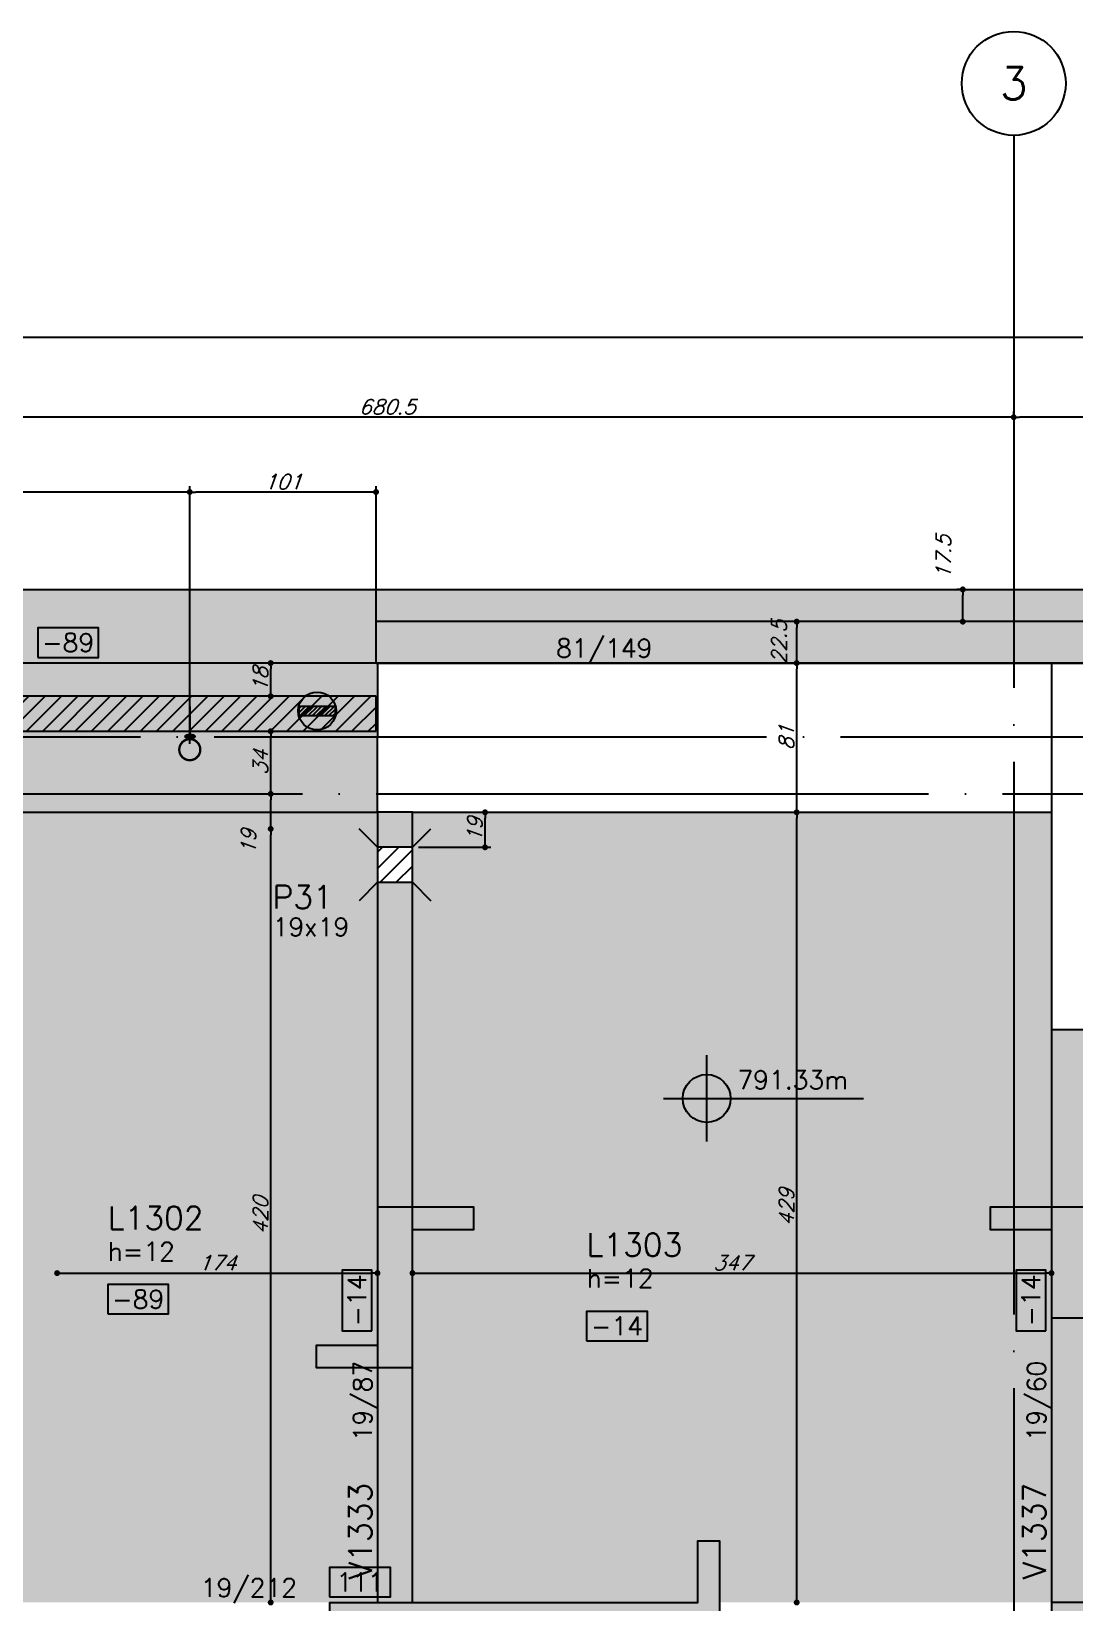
# Model space of a CAD drawing. Extents: x -5051 to 5519, y -2218 to 2282.
# Drawn here: x -1793 to -1226, y 904 to 1757 of the extents above; entities that cross this region are included whole.
import ezdxf
from ezdxf.enums import TextEntityAlignment as Align

# ---------------------------------------------------------------- set-up
doc = ezdxf.new("R2010")
doc.units = 0
doc.header["$LTSCALE"] = 50
doc.header["$MEASUREMENT"] = 0
doc.linetypes.add('EIXO', pattern=[6.8, 6, -0.4, 0, -0.4])
doc.layers.get('0').update_dxf_attribs({"linetype": 'CONTINUOUS'})
doc.layers.get('DEFPOINTS').update_dxf_attribs({"linetype": 'CONTINUOUS'})
for name, color, linetype in [('71', 6, 'CONTINUOUS'), ('F-ARM', 6, 'CONTINUOUS'), ('F-CORTE', 4, 'CONTINUOUS'), ('F-COTAS', 106, 'CONTINUOUS'), ('F-COTAS ANCORAGEM', 106, 'CONTINUOUS'), ('F-DESNIVEL-8', 11, 'CONTINUOUS'), ('F-EIXO', 12, 'EIXO'), ('F-GANCHOS', 4, 'CONTINUOUS'), ('F-LAJES', 3, 'CONTINUOUS'), ('F-LAJES-DIM', 2, 'CONTINUOUS'), ('F-LAJES-NOME', 4, 'CONTINUOUS'), ('F-NÍVEL-PLANTA', 2, 'CONTINUOUS'), ('F-PILARES-DIM', 172, 'CONTINUOUS'), ('F-PILARES-HACH', 174, 'CONTINUOUS'), ('F-PILARES-M', 170, 'CONTINUOUS'), ('F-PILARES-N', 170, 'CONTINUOUS'), ('F-PILARES-NASCE', 4, 'CONTINUOUS'), ('F-PILARES-NOME', 170, 'CONTINUOUS'), ('F-PILARES-S', 170, 'CONTINUOUS'), ('F-SOLIDO-CORTE', 71, 'CONTINUOUS'), ('F-TEXTO', 6, 'CONTINUOUS'), ('F-VIGAS', 3, 'CONTINUOUS'), ('F-VIGAS-DIM', 2, 'CONTINUOUS'), ('F-VIGAS-NOME', 4, 'CONTINUOUS')]:
    doc.layers.add(name, color=color, linetype=linetype)
doc.layers.add('F-DESNIVEL-3', color=7, linetype='CONTINUOUS', true_color=0xd5c7ff)
doc.styles.add('CP-TEXT-INCL', font='simplex.shx', dxfattribs={"oblique": 20})
doc.styles.add('MCP', font='simplex.shx')
doc.styles.add('ROMANS', font='simplex.shx')
doc.dimstyles.new('CP-COTAS-50', dxfattribs={"dimscale": 0.64, "dimtxt": 12.5, "dimasz": 5, "dimexe": 5, "dimexo": 5, "dimgap": 2.5, "dimtad": 1, "dimdec": 1, "dimdsep": 46, "dimtxsty": 'CP-TEXT-INCL', "dimblk1": 'DOT', "dimblk2": 'DOT', "dimsah": 1, "dimcen": 9, "dimclrd": 256, "dimclre": 256, "dimclrt": 256, "dimadec": 0, "dimazin": 0, "dimtfac": 1, "dimtdec": 1, "dimtmove": 2, "dimatfit": 3, "dimldrblk": 'DOT', "dimfxl": 5, "dimtolj": 1, "dimarcsym": 0})

# ---------------------------------------------------------------- blocks, each defined once
blk = doc.blocks.new('*U3')
at = {"layer": 'F-EIXO'}
blk.add_line((0, 0), (7197, 0), dxfattribs=at)
at = {"layer": 'F-TEXTO', "style": 'ROMANS'}
blk.add_attdef('EIXO', text='', height=17.5, dxfattribs=at).set_placement((-28.2072, 0), align=Align.MIDDLE_CENTER)
blk = doc.blocks.new('*U4')
at = {"layer": 'F-EIXO'}
blk.add_line((0, 0), (7285, 0), dxfattribs=at)
at = {"layer": 'F-TEXTO', "style": 'ROMANS'}
blk.add_attdef('EIXO', text='', height=17.5, dxfattribs=at).set_placement((-28.2072, 0), align=Align.MIDDLE_CENTER)
blk = doc.blocks.new('*U7')
at = {"layer": 'F-EIXO'}
blk.add_line((0, 0), (0, -2495.78), dxfattribs=at)
at = {"layer": 'F-EIXO', "color": 2, "linetype": 'Continuous'}
blk.add_circle((0, 28.21), 28.21, dxfattribs=at)
at = {"layer": 'F-TEXTO', "style": 'ROMANS'}
blk.add_attdef('EIXO', text='', height=17.5, rotation=360, dxfattribs=at).set_placement((0, 28.21), align=Align.MIDDLE_CENTER)
blk = doc.blocks.new('*U9')
at = {"layer": 'F-LAJES-DIM', "color": 1}
blk.add_lwpolyline([(0, 0), (33, 0), (33, 16), (0, 16)], close=True, dxfattribs=at)
at = {"layer": 'F-LAJES-DIM', "style": 'MCP'}
blk.add_attdef('DIM', text='', height=10, dxfattribs=at).set_placement((16.5, 8), align=Align.MIDDLE_CENTER)
blk = doc.blocks.new('*U12')
at = {"layer": 'F-VIGAS-DIM', "color": 1}
blk.add_lwpolyline([(0, 0), (33, 0), (33, 16), (0, 16)], close=True, dxfattribs=at)
at = {"layer": 'F-VIGAS-DIM', "style": 'MCP'}
blk.add_attdef('DIM', text='', height=10, dxfattribs=at).set_placement((16.5, 8), align=Align.MIDDLE_CENTER)
blk = doc.blocks.new('Nível - Planta')
at = {"layer": 'F-NÍVEL-PLANTA'}
h = blk.add_hatch(color=71, dxfattribs=at)
h.paths.add_polyline_path([(0, 0), (0, 0.26, 0.414214), (-0.26, 0)])
h.paths.add_polyline_path([(0.26, 0), (0, 0), (0, -0.26, 0.414214)])
for p, q in [((0, -0.469), (0, 0.469)), ((-0.469, 0), (1.704, 0))]:
    blk.add_line(p, q, dxfattribs=at)
blk.add_circle((0, 0), 0.26, dxfattribs=at)
at = {"layer": 'F-TEXTO', "color": 3, "style": 'MCP'}
blk.add_attdef('NÍVEL', (0.333, 0.102), '', height=0.2, dxfattribs=at)
blk = doc.blocks.new('_DOT')
at = {"color": 0, "linetype": 'ByBlock'}
blk.add_line((-0.5, 0), (-1, 0), dxfattribs=at)
at = {"color": 0, "linetype": 'ByBlock', "const_width": 0.5}
blk.add_lwpolyline([(-0.25, 0, 1), (0.25, 0, 1)], format="xyb", close=True, dxfattribs=at)
blk = doc.blocks.new('*D85')
at = {"layer": 'DEFPOINTS', "color": 0, "linetype": 'Continuous', "transparency": 16777216}
for p in [(-1377.36, 1333.5), (-1377.36, 1333.5), (-1377.36, 904.5)]:
    blk.add_point(p, dxfattribs=at)
at = {"layer": 'F-COTAS', "linetype": 'Continuous', "lineweight": -2, "transparency": 16777216}
blk.add_line((-1377.36, 907.7), (-1377.36, 1330.3), dxfattribs=at)
at = {"layer": 'F-COTAS', "linetype": 'Continuous', "lineweight": -2, "transparency": 16777216, "xscale": 3.2, "yscale": 3.2, "zscale": 3.2}
for p, rotation in [((-1377.36, 1333.5), 90), ((-1377.36, 904.5), 270)]:
    blk.add_blockref('_DOT', p, dxfattribs=dict(at, rotation=rotation))
at = {"layer": 'F-COTAS', "linetype": 'Continuous', "transparency": 16777216, "insert": (-1382.96, 1119), "char_height": 8, "attachment_point": 5, "rotation": 90, "style": 'CP-TEXT-INCL'}
blk.add_mtext('\\A1;429', dxfattribs=at)
blk = doc.blocks.new('*D86')
at = {"layer": 'DEFPOINTS', "color": 0, "linetype": 'Continuous', "transparency": 16777216}
for p in [(-1377.36, 1414.5), (-1377.36, 1414.5), (-1377.36, 1333.5)]:
    blk.add_point(p, dxfattribs=at)
at = {"layer": 'F-COTAS', "linetype": 'Continuous', "lineweight": -2, "transparency": 16777216}
blk.add_line((-1377.36, 1336.7), (-1377.36, 1411.3), dxfattribs=at)
at = {"layer": 'F-COTAS', "linetype": 'Continuous', "lineweight": -2, "transparency": 16777216, "xscale": 3.2, "yscale": 3.2, "zscale": 3.2}
for p, rotation in [((-1377.36, 1414.5), 90), ((-1377.36, 1333.5), 270)]:
    blk.add_blockref('_DOT', p, dxfattribs=dict(at, rotation=rotation))
at = {"layer": 'F-COTAS', "linetype": 'Continuous', "transparency": 16777216, "insert": (-1382.96, 1374), "char_height": 8, "attachment_point": 5, "rotation": 90, "style": 'CP-TEXT-INCL'}
blk.add_mtext('\\A1;81', dxfattribs=at)
blk = doc.blocks.new('*D87')
at = {"layer": 'DEFPOINTS', "color": 0, "linetype": 'Continuous', "transparency": 16777216}
for p in [(-1377.36, 1437), (-1377.36, 1437), (-1377.36, 1414.5)]:
    blk.add_point(p, dxfattribs=at)
at = {"layer": 'F-COTAS', "linetype": 'Continuous', "lineweight": -2, "transparency": 16777216}
blk.add_line((-1377.36, 1417.7), (-1377.36, 1433.8), dxfattribs=at)
at = {"layer": 'F-COTAS', "linetype": 'Continuous', "lineweight": -2, "transparency": 16777216, "xscale": 3.2, "yscale": 3.2, "zscale": 3.2}
for p, rotation in [((-1377.36, 1437), 90), ((-1377.36, 1414.5), 270)]:
    blk.add_blockref('_DOT', p, dxfattribs=dict(at, rotation=rotation))
at = {"layer": 'F-COTAS', "linetype": 'Continuous', "transparency": 16777216, "insert": (-1386.96, 1425.75), "char_height": 8, "attachment_point": 5, "rotation": 90, "style": 'CP-TEXT-INCL'}
blk.add_mtext('\\A1;22.5', dxfattribs=at)
blk = doc.blocks.new('*D88')
at = {"layer": 'DEFPOINTS', "color": 0, "linetype": 'Continuous', "transparency": 16777216}
for p in [(-1663, 1324.5), (-1663, 1324.5), (-1663, 904.5)]:
    blk.add_point(p, dxfattribs=at)
at = {"layer": 'F-COTAS', "linetype": 'Continuous', "lineweight": -2, "transparency": 16777216}
blk.add_line((-1663, 907.7), (-1663, 1321.3), dxfattribs=at)
at = {"layer": 'F-COTAS', "linetype": 'Continuous', "lineweight": -2, "transparency": 16777216, "xscale": 3.2, "yscale": 3.2, "zscale": 3.2}
for p, rotation in [((-1663, 1324.5), 90), ((-1663, 904.5), 270)]:
    blk.add_blockref('_DOT', p, dxfattribs=dict(at, rotation=rotation))
at = {"layer": 'F-COTAS', "linetype": 'Continuous', "transparency": 16777216, "insert": (-1668.6, 1114.5), "char_height": 8, "attachment_point": 5, "rotation": 90, "style": 'CP-TEXT-INCL'}
blk.add_mtext('\\A1;420', dxfattribs=at)
blk = doc.blocks.new('*D89')
at = {"layer": 'DEFPOINTS', "color": 0, "linetype": 'Continuous', "transparency": 16777216}
for p in [(-1663, 1343.5), (-1663, 1343.5), (-1663, 1324.5)]:
    blk.add_point(p, dxfattribs=at)
at = {"layer": 'F-COTAS', "linetype": 'Continuous', "lineweight": -2, "transparency": 16777216}
blk.add_line((-1663, 1327.7), (-1663, 1340.3), dxfattribs=at)
at = {"layer": 'F-COTAS', "linetype": 'Continuous', "lineweight": -2, "transparency": 16777216, "xscale": 3.2, "yscale": 3.2, "zscale": 3.2}
for p, rotation in [((-1663, 1343.5), 90), ((-1663, 1324.5), 270)]:
    blk.add_blockref('_DOT', p, dxfattribs=dict(at, rotation=rotation))
at = {"layer": 'F-COTAS', "linetype": 'Continuous', "transparency": 16777216, "insert": (-1675, 1317.35), "char_height": 8, "attachment_point": 5, "rotation": 90, "style": 'CP-TEXT-INCL'}
blk.add_mtext('\\A1;19', dxfattribs=at)
blk = doc.blocks.new('*D90')
at = {"layer": 'DEFPOINTS', "color": 0, "linetype": 'Continuous', "transparency": 16777216}
for p in [(-1663, 1377.5), (-1663, 1377.5), (-1663, 1343.5)]:
    blk.add_point(p, dxfattribs=at)
at = {"layer": 'F-COTAS', "linetype": 'Continuous', "lineweight": -2, "transparency": 16777216}
blk.add_line((-1663, 1346.7), (-1663, 1374.3), dxfattribs=at)
at = {"layer": 'F-COTAS', "linetype": 'Continuous', "lineweight": -2, "transparency": 16777216, "xscale": 3.2, "yscale": 3.2, "zscale": 3.2}
for p, rotation in [((-1663, 1377.5), 90), ((-1663, 1343.5), 270)]:
    blk.add_blockref('_DOT', p, dxfattribs=dict(at, rotation=rotation))
at = {"layer": 'F-COTAS', "linetype": 'Continuous', "transparency": 16777216, "insert": (-1668.6, 1360.5), "char_height": 8, "attachment_point": 5, "rotation": 90, "style": 'CP-TEXT-INCL'}
blk.add_mtext('\\A1;34', dxfattribs=at)
blk = doc.blocks.new('*D91')
at = {"layer": 'DEFPOINTS', "color": 0, "linetype": 'Continuous', "transparency": 16777216}
for p in [(-1663, 1414.5), (-1663, 1414.5), (-1663, 1396.5)]:
    blk.add_point(p, dxfattribs=at)
at = {"layer": 'F-COTAS', "linetype": 'Continuous', "lineweight": -2, "transparency": 16777216}
blk.add_line((-1663, 1399.7), (-1663, 1411.3), dxfattribs=at)
at = {"layer": 'F-COTAS', "linetype": 'Continuous', "lineweight": -2, "transparency": 16777216, "xscale": 3.2, "yscale": 3.2, "zscale": 3.2}
for p, rotation in [((-1663, 1414.5), 90), ((-1663, 1396.5), 270)]:
    blk.add_blockref('_DOT', p, dxfattribs=dict(at, rotation=rotation))
at = {"layer": 'F-COTAS', "linetype": 'Continuous', "transparency": 16777216, "insert": (-1668.6, 1405.5), "char_height": 8, "attachment_point": 5, "rotation": 90, "style": 'CP-TEXT-INCL'}
blk.add_mtext('\\A1;18', dxfattribs=at)
blk = doc.blocks.new('*D150')
at = {"layer": 'DEFPOINTS', "color": 0, "linetype": 'Continuous', "transparency": 16777216}
for p in [(-1779, 1083.32), (-1605, 1083.32), (-1605, 1083.32)]:
    blk.add_point(p, dxfattribs=at)
at = {"layer": 'F-COTAS', "linetype": 'Continuous', "lineweight": -2, "transparency": 16777216}
blk.add_line((-1775.8, 1083.32), (-1608.2, 1083.32), dxfattribs=at)
at = {"layer": 'F-COTAS', "linetype": 'Continuous', "lineweight": -2, "transparency": 16777216, "xscale": 3.2, "yscale": 3.2, "zscale": 3.2, "rotation": 180}
blk.add_blockref('_DOT', (-1779, 1083.32), dxfattribs=at)
at = {"layer": 'F-COTAS', "linetype": 'Continuous', "lineweight": -2, "transparency": 16777216, "xscale": 3.2, "yscale": 3.2, "zscale": 3.2}
blk.add_blockref('_DOT', (-1605, 1083.32), dxfattribs=at)
at = {"layer": 'F-COTAS', "linetype": 'Continuous', "transparency": 16777216, "insert": (-1692, 1088.92), "char_height": 8, "attachment_point": 5, "style": 'CP-TEXT-INCL'}
blk.add_mtext('\\A1;174', dxfattribs=at)
blk = doc.blocks.new('*D151')
at = {"layer": 'DEFPOINTS', "color": 0, "linetype": 'Continuous', "transparency": 16777216}
for p in [(-1586, 1083.32), (-1239, 1083.32), (-1239, 1083.32)]:
    blk.add_point(p, dxfattribs=at)
at = {"layer": 'F-COTAS', "linetype": 'Continuous', "lineweight": -2, "transparency": 16777216}
blk.add_line((-1582.8, 1083.32), (-1242.2, 1083.32), dxfattribs=at)
at = {"layer": 'F-COTAS', "linetype": 'Continuous', "lineweight": -2, "transparency": 16777216, "xscale": 3.2, "yscale": 3.2, "zscale": 3.2, "rotation": 180}
blk.add_blockref('_DOT', (-1586, 1083.32), dxfattribs=at)
at = {"layer": 'F-COTAS', "linetype": 'Continuous', "lineweight": -2, "transparency": 16777216, "xscale": 3.2, "yscale": 3.2, "zscale": 3.2}
blk.add_blockref('_DOT', (-1239, 1083.32), dxfattribs=at)
at = {"layer": 'F-COTAS', "linetype": 'Continuous', "transparency": 16777216, "insert": (-1412.5, 1088.92), "char_height": 8, "attachment_point": 5, "style": 'CP-TEXT-INCL'}
blk.add_mtext('\\A1;347', dxfattribs=at)
blk = doc.blocks.new('*D181')
at = {"layer": 'DEFPOINTS', "color": 0, "linetype": 'Continuous', "transparency": 16777216}
for p in [(-1287.15, 1454.5), (-1283.35, 1454.5), (-1283.35, 1437)]:
    blk.add_point(p, dxfattribs=at)
at = {"layer": 'F-COTAS', "linetype": 'Continuous', "lineweight": -2, "transparency": 16777216}
for p, q in [((-1286.55, 1454.5), (-1290.35, 1454.5)), ((-1287.15, 1440.2), (-1287.15, 1451.3)), ((-1286.55, 1437), (-1290.35, 1437))]:
    blk.add_line(p, q, dxfattribs=at)
at = {"layer": 'F-COTAS', "linetype": 'Continuous', "lineweight": -2, "transparency": 16777216, "xscale": 3.2, "yscale": 3.2, "zscale": 3.2}
for p, rotation in [((-1287.15, 1454.5), 90), ((-1287.15, 1437), 270)]:
    blk.add_blockref('_DOT', p, dxfattribs=dict(at, rotation=rotation))
at = {"layer": 'F-COTAS', "linetype": 'Continuous', "transparency": 16777216, "insert": (-1297.7, 1471.96), "char_height": 8, "attachment_point": 5, "rotation": 90, "style": 'CP-TEXT-INCL'}
blk.add_mtext('\\A1;17.5', dxfattribs=at)
blk = doc.blocks.new('*D193')
at = {"layer": 'DEFPOINTS', "color": 0, "linetype": 'Continuous', "transparency": 16777216}
for p in [(-1570.25, 1333.5), (-1546.57, 1333.5), (-1586, 1314.5)]:
    blk.add_point(p, dxfattribs=at)
at = {"layer": 'F-COTAS', "linetype": 'Continuous', "lineweight": -2, "transparency": 16777216}
for p, q in [((-1567.05, 1333.5), (-1543.37, 1333.5)), ((-1546.57, 1317.7), (-1546.57, 1330.3)), ((-1582.8, 1314.5), (-1543.37, 1314.5))]:
    blk.add_line(p, q, dxfattribs=at)
at = {"layer": 'F-COTAS', "linetype": 'Continuous', "lineweight": -2, "transparency": 16777216, "xscale": 3.2, "yscale": 3.2, "zscale": 3.2}
for p, rotation in [((-1546.57, 1333.5), 90), ((-1546.57, 1314.5), 270)]:
    blk.add_blockref('_DOT', p, dxfattribs=dict(at, rotation=rotation))
at = {"layer": 'F-COTAS', "linetype": 'Continuous', "transparency": 16777216, "insert": (-1552.17, 1324), "char_height": 8, "attachment_point": 5, "rotation": 90, "style": 'CP-TEXT-INCL'}
blk.add_mtext('\\A1;19', dxfattribs=at)
blk = doc.blocks.new('PB-ANC_VISTA')
at = {"layer": 'F-GANCHOS'}
h = blk.add_hatch(color=256, dxfattribs=at)
edge = h.paths.add_edge_path()
edge.add_ellipse((0, 0.0049), major_axis=(-0.0142, 0), ratio=0.343552, start_angle=152.7965, end_angle=253.9579, ccw=False)
edge.add_spline(control_points=[(0.0126, 0.0027), (0.0118, 0.0035), (0.0109, 0.0039), (0.0094, 0.0046), (0.0089, 0.0048), (0.0084, 0.0049)], knot_values=[3.709013, 3.709013, 3.709013, 3.709013, 3.826962, 3.826962, 3.975536, 3.975536, 3.975536, 3.975536], degree=3, periodic=0)
edge.add_spline(control_points=[(0.0084, 0.0049), (0.0083, 0.005), (0.0082, 0.005), (0.0075, 0.0052), (0.0068, 0.0054), (0.0054, 0.0056), (0.0046, 0.0057), (0.0025, 0.006), (0.001, 0.006), (-0.0019, 0.006), (-0.0033, 0.0059), (-0.006, 0.0055), (-0.0072, 0.0053), (-0.0083, 0.005), (-0.0084, 0.0049), (-0.0084, 0.0049)], knot_values=[3.975536, 3.975536, 3.975536, 3.975536, 4.020815, 4.020815, 4.214669, 4.214669, 4.408523, 4.408523, 4.746248, 4.746248, 5.083972, 5.083972, 5.421697, 5.421697, 5.450325, 5.450325, 5.450325, 5.450325], degree=3, periodic=0)
edge.add_spline(control_points=[(-0.0084, 0.0049), (-0.009, 0.0047), (-0.0094, 0.0046), (-0.0101, 0.0043), (-0.0109, 0.004), (-0.0119, 0.0031), (-0.0123, 0.0028), (-0.0125, 0.0026)], knot_values=[5.450325, 5.450325, 5.450325, 5.450325, 5.63804, 5.63804, 5.767465, 5.767465, 5.83324, 5.83324, 5.83324, 5.83324], degree=3, periodic=0)
edge.add_ellipse((0, 0.0049), major_axis=(-0.0142, 0), ratio=0.343552, start_angle=286.0421, end_angle=388.2135, ccw=False)
edge.add_arc((0, 0.0406), 0.0312, 262.7795, 270)
edge.add_arc((0, 0.0406), 0.0312, 270, 277.2205)
edge = h.paths.add_edge_path()
edge.add_spline(control_points=[(-0.0084, 0.0049), (-0.0081, 0.0048), (-0.0077, 0.0047), (-0.0062, 0.0044), (-0.0049, 0.0042), (-0.0022, 0.0039), (-0.0008, 0.0039), (0.0023, 0.0039), (0.0039, 0.004), (0.0065, 0.0044), (0.0076, 0.0047), (0.0084, 0.0049)], knot_values=[0.872578, 0.872578, 0.872578, 0.872578, 0.983497, 0.983497, 1.300773, 1.300773, 1.618048, 1.618048, 1.991026, 1.991026, 2.268927, 2.268927, 2.268927, 2.268927], degree=3, periodic=0)
edge.add_spline(control_points=[(0.0084, 0.0049), (0.0089, 0.0048), (0.0094, 0.0046), (0.0109, 0.0039), (0.0118, 0.0035), (0.0126, 0.0027)], knot_values=[3.709013, 3.709013, 3.709013, 3.709013, 3.857587, 3.857587, 3.975536, 3.975536, 3.975536, 3.975536], degree=3, periodic=0)
edge.add_ellipse((0, 0.0049), major_axis=(-0.0142, 0), ratio=0.343552, start_angle=28.2135, end_angle=152.7965, ccw=False)
edge.add_spline(control_points=[(-0.0125, 0.0026), (-0.0123, 0.0028), (-0.0119, 0.0031), (-0.0109, 0.004), (-0.0101, 0.0043), (-0.0094, 0.0046), (-0.009, 0.0047), (-0.0084, 0.0049)], knot_values=[5.450325, 5.450325, 5.450325, 5.450325, 5.5161, 5.5161, 5.645525, 5.645525, 5.83324, 5.83324, 5.83324, 5.83324], degree=3, periodic=0)
blk.add_line((0.0031, 0.0093), (-0.0031, 0.0093), dxfattribs=at)
at = {"layer": 'F-GANCHOS', "const_width": 0.00625}
blk.add_lwpolyline([(-0.0005, 0.0121, -1), (-0.0005, 0.0683, -1)], format="xyb", close=True, dxfattribs=at)
blk.add_lwpolyline([(-0.0005, -0.0757), (-0.0005, 0.0098)], dxfattribs=at)
at = {"layer": 'F-GANCHOS'}
blk.add_ellipse((0, 0.0049), major_axis=(-0.0142, 0), ratio=0.343552, dxfattribs=at)
for points, knots in [([(0.0126, 0.0027), (0.0118, 0.0035), (0.0109, 0.0039), (0.0091, 0.0047), (0.0086, 0.0049), (0.0075, 0.0052), (0.0068, 0.0054), (0.0054, 0.0056), (0.0046, 0.0057), (0.0025, 0.006), (0.001, 0.006), (-0.0019, 0.006), (-0.0033, 0.0059), (-0.006, 0.0055), (-0.0072, 0.0053), (-0.0088, 0.0048), (-0.0094, 0.0046), (-0.0101, 0.0043), (-0.0109, 0.004), (-0.0119, 0.0031), (-0.0123, 0.0028), (-0.0125, 0.0026)], [3.709013, 3.709013, 3.709013, 3.709013, 3.826962, 3.826962, 4.020815, 4.020815, 4.214669, 4.214669, 4.408523, 4.408523, 4.746248, 4.746248, 5.083972, 5.083972, 5.421697, 5.421697, 5.63804, 5.63804, 5.767465, 5.767465, 5.83324, 5.83324, 5.83324, 5.83324]), ([(-0.0084, 0.0049), (-0.0081, 0.0048), (-0.0077, 0.0047), (-0.0062, 0.0044), (-0.0049, 0.0042), (-0.0022, 0.0039), (-0.0008, 0.0039), (0.0023, 0.0039), (0.0039, 0.004), (0.0065, 0.0044), (0.0076, 0.0047), (0.0084, 0.0049)], [0.872578, 0.872578, 0.872578, 0.872578, 0.983497, 0.983497, 1.300773, 1.300773, 1.618048, 1.618048, 1.991026, 1.991026, 2.268927, 2.268927, 2.268927, 2.268927])]:
    blk.add_open_spline(points, degree=3, knots=knots, dxfattribs=at)
blk = doc.blocks.new('*U407')
at = {"layer": 'F-GANCHOS', "xscale": 203.1746031736276, "yscale": 203.1746031736276, "zscale": 203.1746031736276}
blk.add_blockref('PB-ANC_VISTA', (6.25, -3.49), dxfattribs=at)
blk = doc.blocks.new('*D458')
at = {"layer": 'DEFPOINTS', "color": 0, "linetype": 'Continuous', "transparency": 16777216}
for p in [(3299.5, 1591.38), (-3549.5, 1454.5), (3299.5, 1437)]:
    blk.add_point(p, dxfattribs=at)
at = {"layer": 'F-COTAS', "linetype": 'Continuous', "lineweight": -2, "transparency": 16777216}
for p, q in [((-3549.5, 1457.7), (-3549.5, 1594.58)), ((-3546.3, 1591.38), (3296.3, 1591.38)), ((3299.5, 1440.2), (3299.5, 1594.58))]:
    blk.add_line(p, q, dxfattribs=at)
at = {"layer": 'F-COTAS', "linetype": 'Continuous', "lineweight": -2, "transparency": 16777216, "xscale": 3.2, "yscale": 3.2, "zscale": 3.2, "rotation": 180}
blk.add_blockref('_DOT', (-3549.5, 1591.38), dxfattribs=at)
at = {"layer": 'F-COTAS', "linetype": 'Continuous', "lineweight": -2, "transparency": 16777216, "xscale": 3.2, "yscale": 3.2, "zscale": 3.2}
blk.add_blockref('_DOT', (3299.5, 1591.38), dxfattribs=at)
at = {"layer": 'F-COTAS', "linetype": 'Continuous', "transparency": 16777216, "insert": (-125, 1596.98), "char_height": 8, "attachment_point": 5, "style": 'CP-TEXT-INCL'}
blk.add_mtext('\\A1;6849', dxfattribs=at)
blk = doc.blocks.new('*D475')
at = {"layer": 'DEFPOINTS', "color": 0, "linetype": 'Continuous', "transparency": 16777216}
for p in [(-1259.5, 1547.98), (-1259.5, 1543.98), (-1090, 1543.98)]:
    blk.add_point(p, dxfattribs=at)
at = {"layer": 'F-COTAS', "linetype": 'Continuous', "lineweight": -2, "transparency": 16777216}
for p, q in [((-1259.5, 1547.18), (-1259.5, 1551.18)), ((-1093.2, 1547.98), (-1256.3, 1547.98)), ((-1090, 1547.18), (-1090, 1551.18))]:
    blk.add_line(p, q, dxfattribs=at)
at = {"layer": 'F-COTAS', "linetype": 'Continuous', "lineweight": -2, "transparency": 16777216, "xscale": 3.2, "yscale": 3.2, "zscale": 3.2, "rotation": 180}
blk.add_blockref('_DOT', (-1259.5, 1547.98), dxfattribs=at)
at = {"layer": 'F-COTAS', "linetype": 'Continuous', "lineweight": -2, "transparency": 16777216, "xscale": 3.2, "yscale": 3.2, "zscale": 3.2}
blk.add_blockref('_DOT', (-1090, 1547.98), dxfattribs=at)
at = {"layer": 'F-COTAS', "linetype": 'Continuous', "transparency": 16777216, "insert": (-1174.75, 1553.58), "char_height": 8, "attachment_point": 5, "style": 'CP-TEXT-INCL'}
blk.add_mtext('\\A1;169.5', dxfattribs=at)
blk = doc.blocks.new('*D410')
at = {"layer": 'DEFPOINTS', "color": 0, "linetype": 'Continuous', "transparency": 16777216}
for p in [(-1940, 1547.98), (-1940, 1543.98), (-1259.5, 1543.98)]:
    blk.add_point(p, dxfattribs=at)
at = {"layer": 'F-COTAS', "linetype": 'Continuous', "lineweight": -2, "transparency": 16777216}
for p, q in [((-1940, 1547.18), (-1940, 1551.18)), ((-1262.7, 1547.98), (-1936.8, 1547.98)), ((-1259.5, 1547.18), (-1259.5, 1551.18))]:
    blk.add_line(p, q, dxfattribs=at)
at = {"layer": 'F-COTAS', "linetype": 'Continuous', "lineweight": -2, "transparency": 16777216, "xscale": 3.2, "yscale": 3.2, "zscale": 3.2, "rotation": 180}
blk.add_blockref('_DOT', (-1940, 1547.98), dxfattribs=at)
at = {"layer": 'F-COTAS', "linetype": 'Continuous', "lineweight": -2, "transparency": 16777216, "xscale": 3.2, "yscale": 3.2, "zscale": 3.2}
blk.add_blockref('_DOT', (-1259.5, 1547.98), dxfattribs=at)
at = {"layer": 'F-COTAS', "linetype": 'Continuous', "transparency": 16777216, "insert": (-1599.75, 1553.58), "char_height": 8, "attachment_point": 5, "style": 'CP-TEXT-INCL'}
blk.add_mtext('\\A1;680.5', dxfattribs=at)
blk = doc.blocks.new('*D518')
at = {"layer": 'DEFPOINTS', "color": 0, "linetype": 'Continuous', "transparency": 16777216}
for p in [(-1706.94, 1507.38), (-1605.8, 1414.5), (-1706.94, 1367.5)]:
    blk.add_point(p, dxfattribs=at)
at = {"layer": 'F-COTAS ANCORAGEM', "linetype": 'Continuous', "lineweight": -2, "transparency": 16777216}
for p, q in [((-1706.94, 1370.7), (-1706.94, 1510.58)), ((-1605.8, 1417.7), (-1605.8, 1510.58)), ((-1609, 1507.38), (-1703.74, 1507.38))]:
    blk.add_line(p, q, dxfattribs=at)
at = {"layer": 'F-COTAS ANCORAGEM', "linetype": 'Continuous', "lineweight": -2, "transparency": 16777216, "xscale": 3.2, "yscale": 3.2, "zscale": 3.2, "rotation": 180}
blk.add_blockref('_DOT', (-1706.94, 1507.38), dxfattribs=at)
at = {"layer": 'F-COTAS ANCORAGEM', "linetype": 'Continuous', "lineweight": -2, "transparency": 16777216, "xscale": 3.2, "yscale": 3.2, "zscale": 3.2}
blk.add_blockref('_DOT', (-1605.8, 1507.38), dxfattribs=at)
at = {"layer": 'F-COTAS ANCORAGEM', "linetype": 'Continuous', "transparency": 16777216, "insert": (-1656.37, 1512.98), "char_height": 8, "attachment_point": 5, "style": 'CP-TEXT-INCL'}
blk.add_mtext('\\A1;101', dxfattribs=at)
blk = doc.blocks.new('*D519')
at = {"layer": 'DEFPOINTS', "color": 0, "linetype": 'Continuous', "transparency": 16777216}
for p in [(-1954.94, 1507.38), (-1954.94, 1367.5), (-1706.94, 1367.5)]:
    blk.add_point(p, dxfattribs=at)
at = {"layer": 'F-COTAS ANCORAGEM', "linetype": 'Continuous', "lineweight": -2, "transparency": 16777216}
for p, q in [((-1954.94, 1370.7), (-1954.94, 1510.58)), ((-1706.94, 1370.7), (-1706.94, 1510.58)), ((-1710.14, 1507.38), (-1951.74, 1507.38))]:
    blk.add_line(p, q, dxfattribs=at)
at = {"layer": 'F-COTAS ANCORAGEM', "linetype": 'Continuous', "lineweight": -2, "transparency": 16777216, "xscale": 3.2, "yscale": 3.2, "zscale": 3.2, "rotation": 180}
blk.add_blockref('_DOT', (-1954.94, 1507.38), dxfattribs=at)
at = {"layer": 'F-COTAS ANCORAGEM', "linetype": 'Continuous', "lineweight": -2, "transparency": 16777216, "xscale": 3.2, "yscale": 3.2, "zscale": 3.2}
blk.add_blockref('_DOT', (-1706.94, 1507.38), dxfattribs=at)
at = {"layer": 'F-COTAS ANCORAGEM', "linetype": 'Continuous', "transparency": 16777216, "insert": (-1830.94, 1512.98), "char_height": 8, "attachment_point": 5, "style": 'CP-TEXT-INCL'}
blk.add_mtext('\\A1;248', dxfattribs=at)
blk = doc.blocks.new('PONTO ANCORAGEM_EST')
at = {"layer": 'F-ARM'}
h = blk.add_hatch(dxfattribs=at)
h.set_pattern_fill('ANSI31', color=2, scale=0.5)
h.set_pattern_definition([(45, (0, 0), (-1.122532, 1.122532), [])])
h.paths.add_polyline_path([(-1159.55, 5937.09), (-1179.55, 5937.09), (-1179.55, 5932.09), (-1159.55, 5932.09)])
at = {"layer": 'F-ARM', "color": 3, "elevation": 0}
blk.add_lwpolyline([(-1179.55, 5932.09), (-1159.55, 5932.09), (-1159.55, 5937.09), (-1179.55, 5937.09)], close=True, dxfattribs=at)
at = {"layer": 'F-ARM', "color": 3}
blk.add_circle((-1169.55, 5934.59, 0), 10.31, dxfattribs=at)

msp = doc.modelspace()

# ---------------------------------------------------------------- hatches: boundary and pattern name
at = {"layer": '71', "linetype": 'Continuous'}
h = msp.add_hatch(dxfattribs=at)
h.set_pattern_fill('ANSI31', color=1, scale=50)
h.paths.add_polyline_path([(-1605.8, 1396.5), (-3489.5, 1396.5), (-3489.5, 1377.5), (-1605.8, 1377.5)])
at = {"layer": 'F-PILARES-HACH', "linetype": 'Continuous'}
h = msp.add_hatch(dxfattribs=at)
h.set_pattern_fill('ANSI31', color=256, scale=50, style=0)
h.paths.add_polyline_path([(-1605, 1295.5), (-1586, 1295.5), (-1586, 1314.5), (-1605, 1314.5)], flags=16)
at = {"layer": 'F-SOLIDO-CORTE', "linetype": 'Continuous'}
for points in [[(-1605, 1119.052), (-1605, 1044.052), (-1638.35, 1044.052), (-1638.35, 1032.052), (-1586, 1032.052), (-1586, 1107.052), (-1552.65, 1107.052), (-1552.65, 1119.052)], [(-1239, 1059.052), (-1220, 1059.052), (-1220, 1107.052), (-1186.65, 1107.052), (-1186.65, 1119.052), (-1239, 1119.052), (-1272.35, 1119.052), (-1272.35, 1107.052), (-1239, 1107.052)], [(-1631.158, 885.4), (-1581.158, 885.4), (-1581.158, 852.05), (-1561.158, 852.05), (-1561.158, 885.4), (-1419.158, 885.4), (-1419.158, 937.75), (-1431.158, 937.75), (-1431.158, 904.4), (-1631.158, 904.4)]]:
    msp.add_hatch(color=256, dxfattribs=at).paths.add_polyline_path(points, flags=16)

# ---------------------------------------------------------------- linework, layer by layer
at = {"layer": '71', "color": 2, "linetype": 'Continuous'}
for p, q in [((-1605.8, 1414.5), (-1605.8, 1437)), ((3262.5, 1437), (-1605.8, 1437)), ((-1605.8, 1414.5), (3262.5, 1414.5)), ((-1605.8, 1396.5), (-3489.5, 1396.5)), ((-1605.8, 1377.5), (-1605.8, 1396.5)), ((-3489.5, 1377.5), (-1605.8, 1377.5))]:
    msp.add_line(p, q, dxfattribs=at)
at = {"layer": 'F-CORTE', "linetype": 'Continuous'}
for points in [[(-1552.65, 1119.052), (-1605, 1119.052), (-1605, 1044.052), (-1638.35, 1044.052)], [(-1186.65, 1119.052), (-1239, 1119.052), (-1272.35, 1119.052)], [(-1638.35, 1032.052), (-1586, 1032.052), (-1586, 1107.052), (-1552.65, 1107.052)], [(-1272.35, 1107.052), (-1239, 1107.052), (-1239, 1059.052), (-1220, 1059.052), (-1220, 1107.052), (-1186.65, 1107.052)], [(-1431.158, 937.75), (-1431.158, 904.4), (-1631.158, 904.4), (-1631.158, 885.4), (-1581.158, 885.4), (-1581.158, 852.05)], [(-1561.158, 852.05), (-1561.158, 885.4), (-1419.158, 885.4), (-1419.158, 937.75)]]:
    msp.add_lwpolyline(points, dxfattribs=at)
at = {"layer": 'F-DESNIVEL-3', "linetype": 'Continuous'}
for points in [[(-1586, 1314.5), (-1586, 1333.5), (-1605, 1333.5)], [(-1586, 1314.5), (-1605, 1333.5), (-1605, 1314.5)], [(-1239, 1333.5), (-1586, 1333.5), (-1586, 1314.5)], [(-1239, 1333.5), (-1586, 1314.5), (-1239, 1333.5)], [(-1239, 1333.5), (-1586, 1314.5), (-1586, 1295.5)], [(-1239, 1333.5), (-1586, 1295.5), (-1239, 1333.5)], [(-1239, 1333.5), (-1586, 1295.5), (-1586, 904.5)], [(-1239, 1333.5), (-1586, 904.5), (-1239, 1333.5)], [(-1239, 1333.5), (-1586, 904.5), (-1476, 904.5)], [(-1239, 1333.5), (-1476, 904.5), (-1239, 1333.5)], [(-1239, 1333.5), (-1476, 904.5), (-1239, 904.5)], [(-1239, 1333.5), (-1239, 904.5), (-1239, 1333.5)], [(-1239, 1333.5), (-1239, 904.5), (-1239, 1215.5)], [(-1239, 1333.5), (-1239, 1215.5), (-1239, 1333.5)], [(-1586, 1314.5), (-1605, 1314.5), (-1586, 1314.5)], [(-1586, 904.5), (-1586, 1295.5), (-1605, 1295.5)], [(-1586, 904.5), (-1605, 1295.5), (-1605, 904.5)], [(-1239, 904.6), (-1220, 904.6), (-1220, 1215.4)], [(-1239, 904.6), (-1220, 1215.4), (-1239, 1215.4)], [(-1239, 904.6), (-1239, 1215.4), (-1239, 904.6)], [(-1586, 904.5), (-1605, 904.5), (-1586, 904.5)], [(-1214, 904.5), (-1239, 904.4), (-1214, 606.4), (-1242.125, 603)]]:
    msp.add_solid(points, dxfattribs=at)
at = {"layer": 'F-DESNIVEL-8', "linetype": 'Continuous'}
for points in [[(3262.5, 1454.5), (-3509.5, 1454.5), (-3509.5, 1414.5)], [(3262.5, 1454.5), (-3509.5, 1414.5), (3262.5, 1454.5)], [(3262.5, 1454.5), (-3509.5, 1414.5), (-3300, 1414.5)], [(3262.5, 1454.5), (-3300, 1414.5), (3262.5, 1454.5)], [(3262.5, 1454.5), (-3300, 1414.5), (-2620, 1414.5)], [(3262.5, 1454.5), (-2620, 1414.5), (3262.5, 1454.5)], [(3262.5, 1454.5), (-2620, 1414.5), (-1937, 1414.5)], [(3262.5, 1454.5), (-1937, 1414.5), (3262.5, 1454.5)], [(3262.5, 1454.5), (-1937, 1414.5), (-1595.5, 1414.5)], [(3262.5, 1454.5), (-1595.5, 1414.5), (3262.5, 1454.5)], [(3262.5, 1454.5), (-1595.5, 1414.5), (-1239, 1414.5)], [(3262.5, 1454.5), (-1239, 1414.5), (3262.5, 1454.5)], [(3262.5, 1454.5), (-1239, 1414.5), (-1214, 1414.5)], [(-1904.9, 1395.6), (-1604.86, 1414.5), (-1937, 1414.5)], [(-1904.9, 1395.6), (-1605, 1333.5), (-1605, 1414.5)], [(-1904.9, 1395.6), (-1904.9, 1333.5), (-1605, 1333.5)], [(-1924.5, 1333.5), (-1924.5, 904.5), (-1788.5, 904.5)], [(-1924.5, 1333.5), (-1788.5, 904.5), (-1924.5, 1333.5)], [(-1924.5, 1333.5), (-1788.5, 904.5), (-1905, 1333.5)], [(-1605, 1333.5), (-1905, 1333.5), (-1788.5, 904.5)], [(-1605, 1333.5), (-1788.5, 904.5), (-1605, 1333.5)], [(-1605, 1333.5), (-1788.5, 904.5), (-1605, 1295.5)], [(-1605, 1333.5), (-1605, 1295.5), (-1605, 1333.5)], [(-1605, 1333.5), (-1605, 1295.5), (-1605, 1314.5)], [(-1605, 1333.5), (-1605, 1314.5), (-1605, 1333.5)], [(-1605, 904.5), (-1605, 1295.5), (-1788.5, 904.5)], [(-1605, 904.5), (-1788.5, 904.5), (-1605, 904.5)]]:
    msp.add_solid(points, dxfattribs=at)
at = {"layer": 'F-LAJES', "linetype": 'Continuous'}
msp.add_line((-3550, 1454.5), (3262.5, 1454.5), dxfattribs=at)
at = {"layer": 'F-PILARES-M', "linetype": 'Continuous'}
msp.add_lwpolyline([(-1239, 1215.5), (-1214, 1215.5), (-1214, 1414.5), (-1239, 1414.5), (-1239, 1215.5)], dxfattribs=at)
at = {"layer": 'F-PILARES-N', "linetype": 'Continuous'}
msp.add_lwpolyline([(-1605, 1295.5), (-1586, 1295.5), (-1586, 1314.5), (-1605, 1314.5), (-1605, 1295.5)], dxfattribs=at)
at = {"layer": 'F-PILARES-NASCE', "linetype": 'Continuous'}
for p, q in [((-1605, 1314.5), (-1615, 1324.5)), ((-1586, 1314.5), (-1576, 1324.5)), ((-1605, 1295.5), (-1615, 1285.5)), ((-1586, 1295.5), (-1576, 1285.5))]:
    msp.add_line(p, q, dxfattribs=at)
at = {"layer": 'F-PILARES-S', "linetype": 'Continuous'}
msp.add_lwpolyline([(-1239, 606.5), (-1214, 606.5), (-1214, 904.5), (-1239, 904.5), (-1239, 606.5)], dxfattribs=at)
at = {"layer": 'F-SOLIDO-CORTE', "linetype": 'Continuous'}
for points in [[(-1605, 1119.052), (-1605, 1044.052), (-1638.35, 1044.052), (-1638.35, 1032.052), (-1586, 1032.052), (-1586, 1107.052), (-1552.65, 1107.052), (-1552.65, 1119.052), (-1605, 1119.052)], [(-1239, 1059.052), (-1220, 1059.052), (-1220, 1107.052), (-1186.65, 1107.052), (-1186.65, 1119.052), (-1239, 1119.052), (-1272.35, 1119.052), (-1272.35, 1107.052), (-1239, 1107.052), (-1239, 1059.052)]]:
    msp.add_lwpolyline(points, dxfattribs=at)
at = {"layer": 'F-SOLIDO-CORTE'}
msp.add_lwpolyline([(-1631.158, 885.4), (-1581.158, 885.4), (-1581.158, 852.05), (-1561.158, 852.05), (-1561.158, 885.4), (-1419.158, 885.4), (-1419.158, 937.75), (-1431.158, 937.75), (-1431.158, 904.4), (-1631.158, 904.4), (-1631.158, 885.4)], dxfattribs=at)
at = {"layer": 'F-VIGAS'}
for points in [[(-1595.5, 1414.5), (-1937, 1414.5)], [(-1605, 1333.5), (-1604.86, 1414.5)], [(-1239, 1414.5), (-1595.5, 1414.5)], [(-1905, 1333.5), (-1605, 1333.5)], [(-1605, 1333.5), (-1605, 1314.5)], [(-1586, 1333.5), (-1605, 1333.5)], [(-1586, 1333.5), (-1239, 1333.5)], [(-1586, 1314.5), (-1586, 1333.5)], [(-1605, 1295.5), (-1605, 904.5)], [(-1586, 904.5), (-1586, 1295.5)], [(-1239, 1215.5), (-1239, 904.5)]]:
    msp.add_lwpolyline(points, dxfattribs=at)

# ---------------------------------------------------------------- block references
at = {"layer": 'F-ARM'}
msp.add_blockref('PONTO ANCORAGEM_EST', (-468.247, -4546.095, 0), dxfattribs=at)
at = {"layer": 'F-COTAS', "xscale": -1, "rotation": 180}
msp.add_blockref('*U407', (-1713.086, 1372.181), dxfattribs=at)
at = {"layer": 'F-EIXO', "linetype": 'Continuous'}
msp.add_blockref('*U7', (-1259.5, 1701.024), dxfattribs=at).add_auto_attribs({'EIXO': '3'})
for name, p in [('*U4', (-3734.274, 1374.5)), ('*U3', (-3646.32, 1343.5))]:
    msp.add_blockref(name, p, dxfattribs=at)
at = {"layer": 'F-LAJES-DIM', "linetype": 'Continuous'}
for p, values in [((-1751.46, 1061.139), {'DIM': '-89'}), ((-1491.447, 1046.55), {'DIM': '-14'})]:
    msp.add_blockref('*U9', p, dxfattribs=at).add_auto_attribs(values)
at = {"layer": 'F-NÍVEL-PLANTA', "linetype": 'Continuous', "xscale": 50, "yscale": 50, "zscale": 50}
msp.add_blockref('Nível - Planta', (-1426.224, 1178.139), dxfattribs=at).add_auto_attribs({'NÍVEL': '791.33m'})
at = {"layer": 'F-VIGAS-DIM', "linetype": 'Continuous'}
for p, values in [((-1789.5, 1417.625), {'DIM': '-89'}), ((-1631, 907.525), {'DIM': '111'})]:
    msp.add_blockref('*U12', p, dxfattribs=at).add_auto_attribs(values)
at = {"layer": 'F-VIGAS-DIM', "linetype": 'Continuous', "rotation": 90}
for p in [(-1608.125, 1052), (-1242.125, 1052)]:
    msp.add_blockref('*U12', p, dxfattribs=at).add_auto_attribs({'DIM': '-14'})

# ---------------------------------------------------------------- texts
at = {"layer": 'F-LAJES-DIM', "linetype": 'Continuous', "style": 'MCP'}
for p in [(-1751.46, 1090.039), (-1491.447, 1075.45)]:
    msp.add_text('h=12', height=10, dxfattribs=at).set_placement(p)
at = {"layer": 'F-LAJES-NOME', "linetype": 'Continuous', "style": 'MCP'}
for s, p in [('L1302', (-1751.46, 1107.039)), ('L1303', (-1491.447, 1092.45))]:
    msp.add_text(s, height=12.5, dxfattribs=at).set_placement(p)
at = {"layer": 'F-PILARES-DIM', "linetype": 'Continuous', "style": 'MCP'}
msp.add_text('19x19', height=10, dxfattribs=at).set_placement((-1661.957, 1266.236))
at = {"layer": 'F-PILARES-NOME', "linetype": 'Continuous', "style": 'MCP'}
msp.add_text('P31', height=12.5, dxfattribs=at).set_placement((-1661.957, 1281.236))
at = {"layer": 'F-VIGAS-DIM', "linetype": 'Continuous', "style": 'MCP'}
for s, p in [('81/149', (-1508, 1417.625)), ('19/212', (-1701, 907.525))]:
    msp.add_text(s, height=10, dxfattribs=at).set_placement(p)
for s, p in [('19/87', (-1608.125, 992)), ('19/60', (-1242.125, 992))]:
    msp.add_text(s, height=10, rotation=90, dxfattribs=at).set_placement(p)
at = {"layer": 'F-VIGAS-NOME', "linetype": 'Continuous', "style": 'MCP'}
for s, p in [('V1333', (-1608.125, 917)), ('V1337', (-1242.125, 917))]:
    msp.add_text(s, height=12.5, rotation=90, dxfattribs=at).set_placement(p)

# ---------------------------------------------------------------- dimensions: what is measured, and where the dimension line sits
at = {"layer": 'F-COTAS', "linetype": 'Continuous'}
for base, p1, p2, picture, middle in [((3299.5, 1591.376), (-3549.5, 1454.5), (3299.5, 1437), '*D458', (-125, 1596.976)), ((-1940, 1547.984), (-1259.5, 1543.984), (-1940, 1543.984), '*D410', (-1599.75, 1553.584)), ((-1259.5, 1547.984), (-1090, 1543.984), (-1259.5, 1543.984), '*D475', (-1174.75, 1553.584))]:
    dim = msp.add_linear_dim(base=base, p1=p1, p2=p2, dimstyle='CP-COTAS-50', dxfattribs=at)
    dim.commit()
    dim.dimension.update_dxf_attribs({"geometry": picture, "text_midpoint": middle})
for base, p1, p2, angle, picture, middle in [((-1287.153, 1454.5), (-1283.352, 1437), (-1283.352, 1454.5), 90, '*D181', (-1297.699, 1471.956)), ((-1662.998, 1343.5), (-1662.998, 1324.5), (-1662.998, 1343.5), 270, '*D89', (-1674.998, 1317.35))]:
    dim = msp.add_linear_dim(base=base, p1=p1, p2=p2, angle=angle, dimstyle='CP-COTAS-50', dxfattribs=at)
    dim.commit()
    dim.dimension.update_dxf_attribs({"geometry": picture, "text_midpoint": middle, "dimtype": 160})
for base, p1, p2, angle, picture, middle in [((-1377.357, 1437), (-1377.357, 1414.5), (-1377.357, 1437), 270, '*D87', (-1386.957, 1425.75)), ((-1662.998, 1414.5), (-1662.998, 1396.5), (-1662.998, 1414.5), 270, '*D91', (-1668.598, 1405.5)), ((-1377.357, 1414.5), (-1377.357, 1333.5), (-1377.357, 1414.5), 270, '*D86', (-1382.957, 1374)), ((-1662.998, 1377.5), (-1662.998, 1343.5), (-1662.998, 1377.5), 270, '*D90', (-1668.598, 1360.5)), ((-1546.572, 1333.5), (-1586, 1314.5), (-1570.254, 1333.5), 90, '*D193', (-1552.172, 1324)), ((-1377.357, 1333.5), (-1377.357, 904.5), (-1377.357, 1333.5), 270, '*D85', (-1382.957, 1119)), ((-1662.998, 1324.5), (-1662.998, 904.5), (-1662.998, 1324.5), 270, '*D88', (-1668.598, 1114.5)), ((-1605, 1083.317), (-1779, 1083.317), (-1605, 1083.317), 180, '*D150', (-1692, 1088.917)), ((-1239, 1083.317), (-1586, 1083.317), (-1239, 1083.317), 180, '*D151', (-1412.5, 1088.917))]:
    dim = msp.add_linear_dim(base=base, p1=p1, p2=p2, angle=angle, dimstyle='CP-COTAS-50', dxfattribs=at)
    dim.commit()
    dim.dimension.update_dxf_attribs({"geometry": picture, "text_midpoint": middle})
at = {"layer": 'F-COTAS ANCORAGEM', "linetype": 'Continuous'}
for base, p1, p2, picture, middle in [((-1954.94, 1507.384), (-1706.94, 1367.5), (-1954.94, 1367.5), '*D519', (-1830.94, 1512.984)), ((-1706.94, 1507.384), (-1605.8, 1414.5), (-1706.94, 1367.5), '*D518', (-1656.37, 1512.984))]:
    dim = msp.add_linear_dim(base=base, p1=p1, p2=p2, dimstyle='CP-COTAS-50', override={"dimdec": 0, "dimfxl": 7.5}, dxfattribs=at)
    dim.commit()
    dim.dimension.update_dxf_attribs({"geometry": picture, "text_midpoint": middle})

doc.saveas('drawing.dxf')
